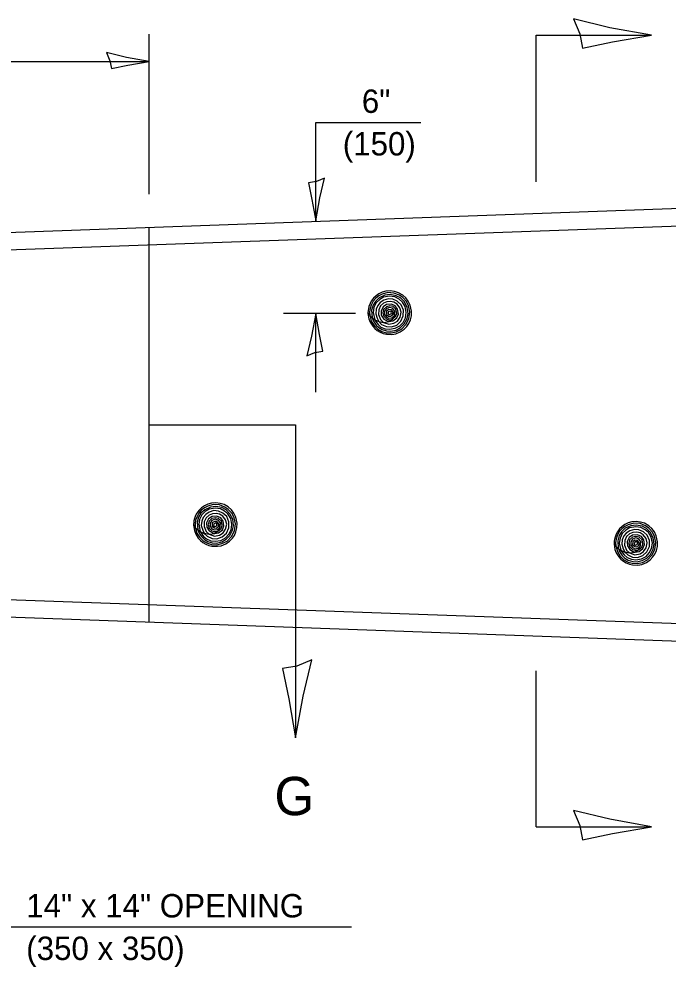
# Model space of a CAD drawing. Extents: x 99537 to 100217, y 100016 to 100456.
# Drawn here: x 99751.3 to 99827.6, y 100135.7 to 100247 of the extents above; entities that cross this region are included whole.
import ezdxf

# ---------------------------------------------------------------- set-up
doc = ezdxf.new("R2010")
doc.units = 0
for name, color, linetype in [('Design_PR_Back of Gutter or Curb line', 7, 'Continuous'), ('Design_PR_Roadway Dimensions', 7, 'Continuous'), ('Design_PR_Roadway Notes', 7, 'Continuous'), ('Level 43', 7, 'Continuous'), ('Stage_Construction Traffic Control', 7, 'Continuous')]:
    doc.layers.add(name, color=color, linetype=linetype)

msp = doc.modelspace()

# ---------------------------------------------------------------- linework, layer by layer
at = {"layer": 'Design_PR_Back of Gutter or Curb line'}
for p, q in [((99677.05, 100219.35), (99885.99, 100226.81)), ((99677.5, 100217.32), (99885.99, 100224.77)), ((99766.58, 100176.18), (99766.58, 100222.55)), ((99677.5, 100181.41), (99885.99, 100173.96)), ((99677.05, 100179.38), (99885.83, 100171.92))]:
    msp.add_line(p, q, dxfattribs=at)
at = {"layer": 'Design_PR_Roadway Notes'}
for p, q in [((99812.06, 100227.9), (99812.06, 100245.1)), ((99812.06, 100245.1), (99825.6, 100245.1)), ((99766.58, 100199.36), (99783.78, 100199.36)), ((99783.78, 100199.36), (99783.78, 100162.6)), ((99812.06, 100152.14), (99812.06, 100170.44)), ((99812.06, 100152.14), (99825.6, 100152.14)), ((99747.88, 100140.37), (99790.36, 100140.37))]:
    msp.add_line(p, q, dxfattribs=at)
for points in [[(99816.46, 100247.01), (99817.2, 100245.26), (99817.49, 100243.57), (99821.03, 100244.31), (99825.6, 100245.1), (99820.73, 100245.99)], [(99785.7, 100171.75), (99783.94, 100171), (99782.25, 100170.71), (99782.99, 100167.17), (99783.78, 100162.6), (99784.67, 100167.48)], [(99816.46, 100154.06), (99817.2, 100152.3), (99817.49, 100150.61), (99821.03, 100151.35), (99825.6, 100152.14), (99820.73, 100153.03)]]:
    msp.add_lwpolyline(points, close=True, dxfattribs=at)
at = {"layer": 'Level 43'}
for p, q in [((99766.58, 100226.45), (99766.58, 100245.24)), ((99661.08, 100242.01), (99766.58, 100242.01)), ((99786.16, 100223.32), (99786.16, 100234.85)), ((99786.16, 100234.85), (99798.52, 100234.85)), ((99790.84, 100212.44), (99782.38, 100212.44)), ((99786.16, 100203.2), (99786.16, 100212.44))]:
    msp.add_line(p, q, dxfattribs=at)
for points in [[(99761.58, 100243.06), (99761.99, 100242.1), (99762.15, 100241.18), (99764.08, 100241.58), (99766.58, 100242.01), (99763.92, 100242.5)], [(99787.2, 100228.32), (99786.24, 100227.91), (99785.32, 100227.75), (99785.72, 100225.82), (99786.16, 100223.32), (99786.64, 100225.99)], [(99785.11, 100207.44), (99786.07, 100207.84), (99786.99, 100208), (99786.59, 100209.94), (99786.16, 100212.44), (99785.67, 100209.77)]]:
    msp.add_lwpolyline(points, close=True, dxfattribs=at)
at = {"layer": 'Stage_Construction Traffic Control'}
for points in [[(99792.3, 100212.44), (99792.41, 100211.81), (99792.55, 100211.41), (99792.86, 100210.93), (99793.11, 100210.64), (99793.4, 100210.41), (99793.73, 100210.21), (99794.09, 100210.07), (99794.46, 100209.98), (99795.11, 100209.96), (99795.56, 100210.05), (99796.1, 100210.27), (99796.54, 100210.58), (99796.86, 100210.91), (99797.09, 100211.24), (99797.29, 100211.67), (99797.4, 100212.15), (99797.42, 100212.68), (99797.26, 100213.41), (99797.04, 100213.86), (99796.74, 100214.25), (99796.38, 100214.58), (99795.88, 100214.85), (99795.42, 100215.01), (99794.92, 100215.07), (99794.41, 100215.03), (99793.97, 100214.91), (99793.58, 100214.73), (99793.25, 100214.49), (99792.96, 100214.22), (99792.69, 100213.87), (99792.55, 100213.59), (99792.41, 100213.25), (99792.35, 100212.96), (99792.32, 100212.78), (99792.3, 100212.51), (99792.54, 100212.1), (99792.69, 100211.52), (99793.02, 100211), (99793.47, 100210.59), (99793.94, 100210.31), (99794.43, 100210.17), (99795.03, 100210.15), (99795.62, 100210.28), (99796.23, 100210.59), (99796.74, 100211.11), (99797.12, 100211.81), (99797.22, 100212.62), (99797.06, 100213.31), (99796.82, 100213.82), (99796.38, 100214.31), (99795.99, 100214.57), (99795.35, 100214.82), (99794.63, 100214.88), (99793.97, 100214.7), (99793.58, 100214.49), (99793.21, 100214.22), (99792.92, 100213.88), (99792.68, 100213.4), (99792.54, 100213.02), (99792.49, 100212.6), (99792.51, 100212.19), (99792.8, 100211.91), (99792.95, 100211.53), (99793.26, 100211.07), (99793.58, 100210.76), (99793.98, 100210.53), (99794.49, 100210.38), (99795, 100210.35), (99795.62, 100210.48), (99796.14, 100210.79), (99796.56, 100211.22), (99796.9, 100211.85), (99797.01, 100212.43), (99796.91, 100213.13), (99796.58, 100213.8), (99796.12, 100214.25), (99795.62, 100214.51), (99794.91, 100214.66), (99794.27, 100214.57), (99793.61, 100214.27), (99793.17, 100213.85), (99792.9, 100213.41), (99792.73, 100212.8), (99792.79, 100211.94), (99793.1, 100211.65), (99793.48, 100211.14), (99793.83, 100210.83), (99794.33, 100210.62), (99794.84, 100210.57), (99795.51, 100210.68), (99796.06, 100210.97), (99796.43, 100211.38), (99796.71, 100211.91), (99796.8, 100212.52), (99796.67, 100213.24), (99796.35, 100213.77), (99795.95, 100214.11), (99795.45, 100214.37), (99794.84, 100214.44), (99794.13, 100214.33)], [(99794.13, 100214.33), (99793.68, 100214.06), (99793.26, 100213.67), (99793, 100213.13), (99792.91, 100212.54), (99793.1, 100211.69), (99793.56, 100211.49), (99793.91, 100211.14), (99794.47, 100210.88), (99795.05, 100210.85), (99795.68, 100211.07), (99796.17, 100211.51), (99796.45, 100212.14), (99796.46, 100212.83), (99796.21, 100213.45), (99795.75, 100213.87), (99795.22, 100214.11), (99794.7, 100214.16), (99794.15, 100213.98), (99793.74, 100213.7), (99793.45, 100213.37), (99793.26, 100212.92), (99793.21, 100212.4), (99793.37, 100211.86), (99793.56, 100211.49), (99794.13, 100211.38), (99794.74, 100211.16), (99795.35, 100211.27), (99795.77, 100211.54), (99796.08, 100211.99), (99796.19, 100212.58), (99796.06, 100213.08), (99795.74, 100213.5), (99795.35, 100213.74), (99794.96, 100213.83), (99794.53, 100213.8), (99794.13, 100213.63), (99793.79, 100213.32), (99793.56, 100212.85), (99793.55, 100212.29), (99793.79, 100211.7), (99794.13, 100211.38), (99794.79, 100211.48), (99795.24, 100211.55), (99795.7, 100211.9), (99795.87, 100212.36), (99795.79, 100212.92), (99795.51, 100213.32), (99795.06, 100213.5), (99794.47, 100213.46), (99794.08, 100213.19), (99793.84, 100212.71), (99793.87, 100212.23), (99794.15, 100211.76), (99794.47, 100211.58), (99794.75, 100211.49), (99795.2, 100211.76), (99795.55, 100212.05), (99795.68, 100212.42), (99795.58, 100212.93), (99795.25, 100213.24), (99794.86, 100213.31), (99794.46, 100213.22), (99794.13, 100212.9), (99794.03, 100212.51), (99794.15, 100212.09), (99794.46, 100211.78), (99794.77, 100211.69), (99795.14, 100211.71), (99795.44, 100212.25), (99795.45, 100212.71), (99795.18, 100213.03), (99794.84, 100213.14), (99794.46, 100213), (99794.25, 100212.68), (99794.25, 100212.32), (99794.46, 100212.02), (99794.72, 100211.88), (99795.11, 100211.93), (99795.4, 100212.17), (99795.26, 100212.61), (99795.05, 100212.87), (99794.75, 100212.89), (99794.49, 100212.71), (99794.48, 100212.32), (99794.72, 100212.12), (99794.94, 100212.1), (99795.2, 100212.26), (99795.27, 100212.52), (99794.91, 100212.71), (99794.68, 100212.61), (99794.67, 100212.4), (99794.81, 100212.29), (99795.03, 100212.39), (99795.06, 100212.5), (99795, 100212.66)], [(99771.81, 100187.55), (99771.92, 100186.92), (99772.06, 100186.52), (99772.36, 100186.05), (99772.62, 100185.75), (99772.91, 100185.53), (99773.24, 100185.32), (99773.6, 100185.18), (99773.97, 100185.09), (99774.62, 100185.08), (99775.07, 100185.15), (99775.61, 100185.38), (99776.05, 100185.69), (99776.37, 100186.02), (99776.6, 100186.35), (99776.79, 100186.79), (99776.9, 100187.26), (99776.93, 100187.79), (99776.77, 100188.52), (99776.55, 100188.98), (99776.25, 100189.37), (99775.88, 100189.7), (99775.39, 100189.97), (99774.93, 100190.12), (99774.42, 100190.18), (99773.91, 100190.14), (99773.48, 100190.02), (99773.09, 100189.83), (99772.75, 100189.61), (99772.47, 100189.33), (99772.2, 100188.98), (99772.05, 100188.71), (99771.92, 100188.36), (99771.85, 100188.08), (99771.83, 100187.9), (99771.81, 100187.63), (99772.04, 100187.21), (99772.2, 100186.64), (99772.53, 100186.11), (99772.97, 100185.7), (99773.45, 100185.43), (99773.93, 100185.29), (99774.54, 100185.26), (99775.13, 100185.39), (99775.74, 100185.7), (99776.25, 100186.22), (99776.62, 100186.91), (99776.73, 100187.73), (99776.57, 100188.42), (99776.33, 100188.93), (99775.89, 100189.42), (99775.5, 100189.68), (99774.86, 100189.94), (99774.13, 100189.99), (99773.48, 100189.8), (99773.08, 100189.61), (99772.72, 100189.33), (99772.43, 100188.99), (99772.19, 100188.52), (99772.05, 100188.13), (99772, 100187.71), (99772.01, 100187.3), (99772.31, 100187.03), (99772.46, 100186.64), (99772.77, 100186.19), (99773.08, 100185.87), (99773.48, 100185.64), (99774, 100185.5), (99774.5, 100185.46), (99775.12, 100185.59), (99775.64, 100185.9), (99776.07, 100186.33), (99776.4, 100186.96), (99776.52, 100187.54), (99776.41, 100188.25), (99776.09, 100188.91), (99775.63, 100189.37), (99775.12, 100189.62), (99774.42, 100189.77), (99773.78, 100189.68), (99773.12, 100189.38), (99772.68, 100188.96), (99772.4, 100188.52), (99772.24, 100187.91), (99772.3, 100187.05), (99772.61, 100186.77), (99772.99, 100186.25), (99773.34, 100185.95), (99773.84, 100185.74), (99774.35, 100185.68), (99775.02, 100185.78), (99775.57, 100186.08), (99775.94, 100186.5), (99776.22, 100187.03), (99776.31, 100187.64), (99776.18, 100188.35), (99775.85, 100188.88), (99775.46, 100189.22), (99774.96, 100189.47), (99774.35, 100189.56), (99773.64, 100189.44)], [(99773.64, 100189.44), (99773.19, 100189.17), (99772.77, 100188.78), (99772.51, 100188.24), (99772.41, 100187.66), (99772.6, 100186.8), (99773.07, 100186.6), (99773.42, 100186.26), (99773.98, 100185.99), (99774.56, 100185.96), (99775.18, 100186.19), (99775.68, 100186.62), (99775.96, 100187.25), (99775.97, 100187.94), (99775.71, 100188.56), (99775.26, 100188.98), (99774.72, 100189.22), (99774.2, 100189.27), (99773.66, 100189.09), (99773.25, 100188.81), (99772.95, 100188.48), (99772.77, 100188.04), (99772.72, 100187.51), (99772.88, 100186.97), (99773.07, 100186.61), (99773.63, 100186.49), (99774.25, 100186.27), (99774.86, 100186.38), (99775.28, 100186.65), (99775.58, 100187.1), (99775.7, 100187.69), (99775.57, 100188.19), (99775.25, 100188.62), (99774.86, 100188.85), (99774.47, 100188.95), (99774.04, 100188.91), (99773.63, 100188.74), (99773.29, 100188.43), (99773.07, 100187.97), (99773.05, 100187.4), (99773.29, 100186.82), (99773.63, 100186.5), (99774.29, 100186.58), (99774.74, 100186.66), (99775.2, 100187.01), (99775.38, 100187.47), (99775.29, 100188.04), (99775.02, 100188.43), (99774.56, 100188.62), (99773.98, 100188.57), (99773.58, 100188.29), (99773.34, 100187.82), (99773.37, 100187.34), (99773.66, 100186.88), (99773.98, 100186.69), (99774.26, 100186.6), (99774.71, 100186.88), (99775.06, 100187.16), (99775.18, 100187.52), (99775.09, 100188.04), (99774.75, 100188.36), (99774.37, 100188.42), (99773.96, 100188.33), (99773.63, 100188.02), (99773.54, 100187.63), (99773.66, 100187.21), (99773.97, 100186.89), (99774.27, 100186.8), (99774.65, 100186.82), (99774.94, 100187.36), (99774.96, 100187.82), (99774.69, 100188.15), (99774.35, 100188.26), (99773.97, 100188.11), (99773.76, 100187.79), (99773.76, 100187.43), (99773.96, 100187.13), (99774.23, 100187), (99774.62, 100187.04), (99774.9, 100187.28), (99774.77, 100187.73), (99774.56, 100187.98), (99774.26, 100188), (99774, 100187.82), (99773.99, 100187.43), (99774.23, 100187.24), (99774.45, 100187.21), (99774.71, 100187.38), (99774.77, 100187.64), (99774.42, 100187.82), (99774.19, 100187.73), (99774.17, 100187.51), (99774.32, 100187.4), (99774.53, 100187.5), (99774.56, 100187.61), (99774.5, 100187.78)], [(99821.22, 100185.36), (99821.32, 100184.72), (99821.47, 100184.33), (99821.76, 100183.85), (99822.03, 100183.56), (99822.32, 100183.33), (99822.65, 100183.13), (99823.01, 100182.99), (99823.38, 100182.9), (99824.02, 100182.88), (99824.47, 100182.96), (99825.02, 100183.19), (99825.45, 100183.5), (99825.78, 100183.83), (99826.01, 100184.16), (99826.2, 100184.59), (99826.31, 100185.06), (99826.33, 100185.59), (99826.18, 100186.32), (99825.95, 100186.78), (99825.66, 100187.17), (99825.29, 100187.5), (99824.79, 100187.78), (99824.34, 100187.93), (99823.83, 100187.99), (99823.32, 100187.94), (99822.88, 100187.83), (99822.5, 100187.64), (99822.17, 100187.42), (99821.87, 100187.13), (99821.61, 100186.79), (99821.46, 100186.51), (99821.33, 100186.16), (99821.26, 100185.88), (99821.23, 100185.71), (99821.22, 100185.43), (99821.45, 100185.02), (99821.61, 100184.45), (99821.93, 100183.91), (99822.38, 100183.5), (99822.86, 100183.23), (99823.34, 100183.1), (99823.95, 100183.07), (99824.54, 100183.19), (99825.14, 100183.5), (99825.66, 100184.03), (99826.02, 100184.72), (99826.13, 100185.53), (99825.97, 100186.23), (99825.73, 100186.73), (99825.29, 100187.22), (99824.9, 100187.49), (99824.27, 100187.74), (99823.53, 100187.8), (99822.88, 100187.61), (99822.48, 100187.42), (99822.12, 100187.13), (99821.82, 100186.8), (99821.59, 100186.32), (99821.45, 100185.93), (99821.4, 100185.51), (99821.42, 100185.11), (99821.72, 100184.84), (99821.87, 100184.45), (99822.18, 100183.99), (99822.48, 100183.68), (99822.89, 100183.44), (99823.41, 100183.3), (99823.92, 100183.26), (99824.53, 100183.4), (99825.05, 100183.7), (99825.48, 100184.13), (99825.81, 100184.76), (99825.93, 100185.35), (99825.82, 100186.05), (99825.49, 100186.71), (99825.03, 100187.17), (99824.53, 100187.43), (99823.82, 100187.58), (99823.19, 100187.48), (99822.52, 100187.19), (99822.09, 100186.76), (99821.81, 100186.33), (99821.65, 100185.71), (99821.7, 100184.85), (99822.01, 100184.57), (99822.39, 100184.06), (99822.75, 100183.75), (99823.25, 100183.55), (99823.76, 100183.49), (99824.43, 100183.59), (99824.97, 100183.89), (99825.35, 100184.3), (99825.62, 100184.84), (99825.72, 100185.44), (99825.58, 100186.16), (99825.26, 100186.69), (99824.86, 100187.03), (99824.37, 100187.28), (99823.76, 100187.36), (99823.04, 100187.25)], [(99823.04, 100187.25), (99822.59, 100186.97), (99822.18, 100186.58), (99821.92, 100186.05), (99821.82, 100185.46), (99822, 100184.61), (99822.47, 100184.4), (99822.83, 100184.06), (99823.39, 100183.79), (99823.96, 100183.76), (99824.58, 100183.99), (99825.08, 100184.43), (99825.36, 100185.05), (99825.38, 100185.75), (99825.12, 100186.37), (99824.66, 100186.79), (99824.13, 100187.03), (99823.61, 100187.07), (99823.07, 100186.89), (99822.65, 100186.62), (99822.36, 100186.29), (99822.18, 100185.84), (99822.12, 100185.32), (99822.29, 100184.78), (99822.47, 100184.42), (99823.04, 100184.3), (99823.65, 100184.08), (99824.27, 100184.18), (99824.68, 100184.46), (99824.99, 100184.91), (99825.1, 100185.5), (99824.97, 100185.99), (99824.65, 100186.42), (99824.27, 100186.66), (99823.88, 100186.75), (99823.44, 100186.71), (99823.04, 100186.55), (99822.69, 100186.23), (99822.48, 100185.77), (99822.45, 100185.2), (99822.69, 100184.63), (99823.04, 100184.3), (99823.7, 100184.39), (99824.15, 100184.47), (99824.61, 100184.81), (99824.79, 100185.28), (99824.7, 100185.84), (99824.42, 100186.23), (99823.97, 100186.42), (99823.39, 100186.38), (99822.99, 100186.1), (99822.75, 100185.63), (99822.78, 100185.14), (99823.06, 100184.69), (99823.39, 100184.49), (99823.67, 100184.4), (99824.11, 100184.69), (99824.47, 100184.96), (99824.58, 100185.33), (99824.5, 100185.85), (99824.16, 100186.16), (99823.77, 100186.23), (99823.37, 100186.14), (99823.04, 100185.83), (99822.95, 100185.43), (99823.07, 100185.01), (99823.37, 100184.7), (99823.68, 100184.61), (99824.06, 100184.63), (99824.34, 100185.17), (99824.37, 100185.63), (99824.1, 100185.95), (99823.76, 100186.06), (99823.37, 100185.92), (99823.17, 100185.59), (99823.17, 100185.24), (99823.37, 100184.94), (99823.64, 100184.8), (99824.02, 100184.85), (99824.31, 100185.08), (99824.17, 100185.53), (99823.96, 100185.78), (99823.67, 100185.81), (99823.41, 100185.62), (99823.39, 100185.24), (99823.64, 100185.04), (99823.85, 100185.02), (99824.11, 100185.18), (99824.18, 100185.44), (99823.82, 100185.63), (99823.6, 100185.53), (99823.58, 100185.32), (99823.72, 100185.2), (99823.94, 100185.31), (99823.97, 100185.42), (99823.92, 100185.59)]]:
    msp.add_lwpolyline(points, dxfattribs=at)

# ---------------------------------------------------------------- texts
at = {"layer": 'Design_PR_Roadway Dimensions'}
for s, p in [('6"', (99791.58, 100235.98)), ('(150)', (99789.34, 100230.98))]:
    msp.add_text(s, height=2.75, dxfattribs=at).set_placement(p)
at = {"layer": 'Design_PR_Roadway Notes'}
for s, height, p in [('G', 4.5, (99781.31, 100153.5)), ('14" x 14" OPENING', 2.75, (99752.15, 100141.49)), ('(350 x 350)', 2.75, (99752.15, 100136.49))]:
    msp.add_text(s, height=height, dxfattribs=at).set_placement(p)

doc.saveas('drawing.dxf')
